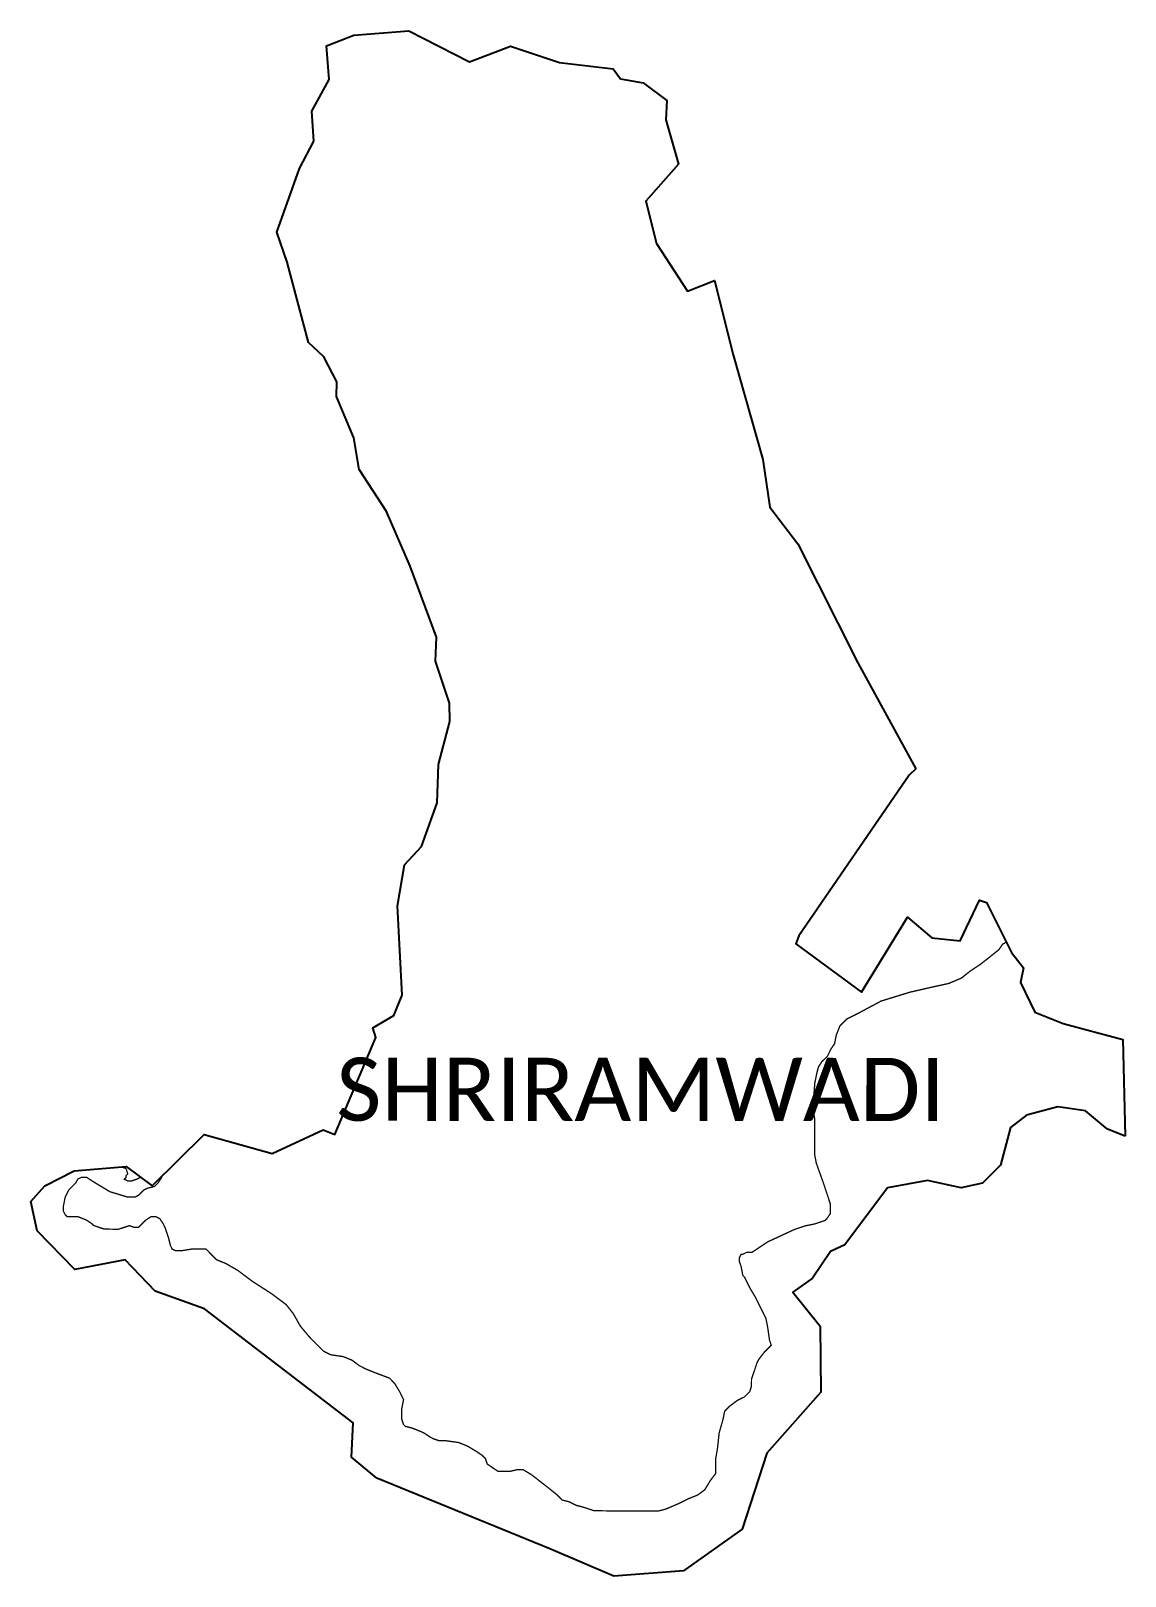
# Model space of a CAD drawing. Header units: metres. Extents: x 341425 to 343917, y 1761979 to 1765495.
import ezdxf

# ---------------------------------------------------------------- set-up
doc = ezdxf.new("R2010")
doc.units = ezdxf.units.M
for name, color, linetype in [('HAZARDS LINE', 1, 'Continuous'), ('village', 3, 'Continuous'), ('VILLAGE NAME', 250, 'Continuous')]:
    doc.layers.add(name, color=color, linetype=linetype)
doc.styles.get("Standard").update_dxf_attribs({"font": 'simplex.shx'})

msp = doc.modelspace()

# ---------------------------------------------------------------- linework, layer by layer
at = {"color": 3, "true_color": 0x00ff00, "flags": 128}
msp.add_lwpolyline([(342160.6, 1765485.7), (342285.5, 1765495.1)], dxfattribs=at)
at = {"layer": 'HAZARDS LINE', "lineweight": 18, "const_width": 3}
for points in [[(343645.8, 1763421.6), (343637.4, 1763416.6), (343629.2, 1763404.4), (343608.9, 1763388.2), (343588.5, 1763372.1), (343564.1, 1763355.9), (343543.8, 1763339.7), (343515.3, 1763327.6), (343478.7, 1763319.6), (343425.9, 1763307.5), (343360.9, 1763287.4), (343308, 1763259.1), (343283.6, 1763247), (343275.4, 1763238.9), (343267.3, 1763230.8), (343259.1, 1763210.5), (343255, 1763190.2), (343246.8, 1763178.1), (343238.7, 1763161.8), (343226.4, 1763149.7), (343218.3, 1763137.5), (343214.2, 1763121.3), (343210.1, 1763101), (343205.8, 1763044.1), (343209.8, 1763019.7), (343209.7, 1762991.3), (343209.7, 1762979.1), (343209.7, 1762958.8), (343209.6, 1762938.5), (343213.6, 1762918.2), (343229.7, 1762873.5), (343241.8, 1762836.9), (343245.8, 1762824.7), (343245.8, 1762812.5), (343245.8, 1762804.4), (343237.6, 1762792.2), (343233.5, 1762788.2), (343221.3, 1762784.1), (343209.1, 1762780.1), (343188.8, 1762776.1), (343164.4, 1762768), (343103.4, 1762739.8), (343079, 1762723.6), (343066.8, 1762715.5), (343054.6, 1762715.5), (343046.5, 1762711.5), (343042.4, 1762711.5), (343038.4, 1762703.4), (343038.3, 1762695.3), (343042.4, 1762683.1), (343046.4, 1762662.8), (343050.4, 1762658.7), (343062.5, 1762634.3), (343074.6, 1762613.9), (343086.8, 1762589.5), (343098.9, 1762565.1), (343102.9, 1762544.8), (343106.9, 1762516.4), (343110.9, 1762504.2), (343102.7, 1762496.1), (343094.6, 1762488), (343082.4, 1762471.8), (343078.3, 1762463.6), (343070.1, 1762439.3), (343066, 1762427.1), (343065.9, 1762410.9), (343061.9, 1762398.7), (343049.6, 1762386.5), (343033.4, 1762378.5), (343017.1, 1762366.3), (343004.9, 1762354.2), (343000.7, 1762333.9), (342992.5, 1762305.5), (342988.4, 1762268.9), (342984.2, 1762244.6), (342984.2, 1762224.3), (342984.2, 1762212.1), (342971.9, 1762195.9), (342959.7, 1762175.6), (342943.4, 1762163.4), (342923.1, 1762155.4), (342898.7, 1762143.3), (342870.2, 1762131.2), (342854, 1762127.1), (342829.6, 1762127.2), (342805.2, 1762127.3), (342780.8, 1762127.3), (342756.5, 1762127.4), (342728.1, 1762127.5), (342707.7, 1762127.6), (342683.4, 1762135.8), (342667.2, 1762139.9), (342650.9, 1762148), (342634.7, 1762152.1), (342622.6, 1762164.4), (342602.3, 1762180.7), (342565.8, 1762209.2), (342545.6, 1762221.4), (342533.4, 1762221.5), (342517.1, 1762217.5), (342504.9, 1762217.5), (342488.7, 1762217.5), (342476.5, 1762225.7), (342464.4, 1762233.9), (342460.3, 1762246.1), (342452.2, 1762254.2), (342440.1, 1762262.4), (342419.8, 1762274.6), (342399.5, 1762282.8), (342371.1, 1762286.9), (342354.9, 1762287), (342342.7, 1762291.1), (342334.6, 1762295.2), (342322.4, 1762303.3), (342314.3, 1762307.4), (342294, 1762315.6), (342277.8, 1762319.7), (342273.7, 1762323.8), (342269.7, 1762336), (342269.7, 1762344.1), (342269.8, 1762360.3), (342273.9, 1762380.6), (342265.8, 1762396.9), (342253.7, 1762417.2), (342241.6, 1762429.5), (342209.1, 1762441.7), (342188.8, 1762449.9), (342172.6, 1762458.1), (342156.4, 1762470.3), (342136.1, 1762478.5), (342107.7, 1762482.7), (342091.5, 1762490.8), (342079.3, 1762503), (342059.1, 1762523.4), (342038.8, 1762547.8), (342022.7, 1762576.3), (342006.5, 1762596.7), (341990.3, 1762608.9), (341974.1, 1762621.1), (341929.5, 1762649.7), (341897, 1762674.2), (341868.7, 1762690.5), (341848.4, 1762698.7), (341836.2, 1762710.9), (341824.1, 1762723.1), (341807.8, 1762723.2), (341791.6, 1762723.2), (341767.2, 1762719.2), (341755, 1762719.3), (341746.9, 1762723.3), (341742.9, 1762731.5), (341738.9, 1762747.7), (341730.8, 1762772.1), (341726.8, 1762780.3), (341718.7, 1762792.5), (341710.6, 1762796.6), (341698.4, 1762796.6), (341686.2, 1762788.5), (341678, 1762780.4), (341669.9, 1762772.3), (341661.8, 1762772.3), (341649.6, 1762776.4), (341637.4, 1762772.4), (341625.2, 1762768.4), (341613, 1762768.4), (341592.7, 1762768.5), (341568.4, 1762776.7), (341564.3, 1762780.7), (341552.2, 1762788.9), (341531.9, 1762797.1), (341515.6, 1762797.1), (341507.5, 1762797.1), (341503.5, 1762801.2), (341499.4, 1762809.3), (341499.5, 1762821.5), (341503.6, 1762841.8), (341511.8, 1762858.1), (341528, 1762874.3), (341532.1, 1762882.4), (341540.3, 1762886.4), (341552.4, 1762886.4), (341564.6, 1762878.2), (341605.1, 1762853.7), (341645.7, 1762841.4), (341662, 1762841.4), (341670.1, 1762845.4), (341674.2, 1762849.5), (341678.3, 1762853.5), (341682.3, 1762857.6), (341690.5, 1762861.6), (341706.7, 1762865.6), (341714.9, 1762873.7), (341723, 1762885.9), (341723, 1762888.3)], [(341675.6, 1762886.3), (341674.3, 1762886), (341666.1, 1762882), (341654, 1762878), (341645.8, 1762878), (341637.7, 1762882.1), (341641.8, 1762886.1), (341641.8, 1762890.2), (341645.9, 1762894.2), (341641.9, 1762906.4), (341630.9, 1762910.1)]]:
    msp.add_lwpolyline(points, dxfattribs=at)
at = {"layer": 'village', "color": 3, "true_color": 0x00ff00}
for points in [[(342285.5, 1765495.1, 0), (342424.1, 1765425, 0), (342517.4, 1765460.2, 0), (342628.9, 1765423.4, 0), (342750.7, 1765408.5, 0), (342767.7, 1765386.1, 0), (342819, 1765376.8, 0), (342873.5, 1765336.8, 0), (342871.2, 1765292.6, 0), (342899.9, 1765191.9, 0), (342825.3, 1765108, 0), (342849.7, 1765011.2, 0), (342920.6, 1764903, 0), (342982, 1764927.1, 0), (343024.4, 1764758.3, 0), (343091.8, 1764519.5, 0), (343108.1, 1764411.6, 0), (343171.7, 1764327.8, 0), (343308.3, 1764057.1, 0), (343440.3, 1763815.6, 0), (343424.9, 1763801.2, 0), (343174.1, 1763435.8, 0), (343166.6, 1763417.7, 0), (343316.5, 1763307.9, 0), (343420.8, 1763478.1, 0), (343476.8, 1763431.3, 0), (343541.3, 1763424.6, 0), (343584.9, 1763517.3, 0), (343600.9, 1763511.7, 0), (343657.7, 1763397.8, 0), (343685, 1763363, 0), (343678.1, 1763329.4, 0), (343710.9, 1763262.4, 0), (343775.5, 1763236.3, 0), (343911.5, 1763200.3, 0), (343916.6, 1762980.1, 0)], [(343916.6, 1762980.1, 0), (343876.8, 1762996.1, 0), (343826.3, 1763037.5, 0), (343763.8, 1763046.9, 0), (343692.1, 1763028.2, 0), (343655.9, 1762999.5, 0), (343632.8, 1762914.4, 0), (343591.7, 1762873.3, 0), (343543, 1762862.2, 0), (343466.9, 1762879.2, 0), (343375.9, 1762862.7, 0), (343278.5, 1762732.4, 0), (343245.6, 1762717.8, 0), (343204.7, 1762656.8, 0), (343160.3, 1762625, 0), (343222.5, 1762547.4, 0), (343224.2, 1762397.4, 0), (343100.9, 1762259, 0), (343044.4, 1762085.6, 0), (342911, 1761990.9, 0), (342752.4, 1761979, 0), (342606.9, 1762041.1, 0), (342212.8, 1762201.5, 0), (342155, 1762249.9, 0), (342159.3, 1762327.8, 0), (341820.9, 1762587.4, 0), (341708.5, 1762627.3, 0), (341640.1, 1762698.7, 0), (341525, 1762677, 0), (341439.3, 1762764.3, 0), (341425.3, 1762831.3, 0), (341457.3, 1762866.8, 0), (341523.6, 1762901.1, 0), (341642.3, 1762911.1, 0), (341701.4, 1762867.1, 0), (341820.2, 1762983.8, 0), (341975, 1762940.8, 0), (342090.9, 1762994.2, 0), (342117.1, 1762984.1, 0), (342210.4, 1763204.9, 0), (342204.2, 1763226.8, 0), (342251.4, 1763254.6, 0), (342270.7, 1763300.9, 0), (342259.8, 1763503.8, 0), (342275.7, 1763597.7, 0), (342314.4, 1763639, 0), (342350.3, 1763738.4, 0), (342353.6, 1763825.5, 0), (342379.2, 1763923.4, 0), (342378.2, 1763965, 0), (342346.4, 1764061.2, 0), (342348.5, 1764115.8, 0), (342288.7, 1764276.8, 0), (342234.9, 1764401.1, 0), (342172.4, 1764496.9, 0), (342160.3, 1764569.4, 0), (342121, 1764662.9, 0), (342121.8, 1764696.3, 0), (342092.4, 1764753.1, 0), (342057.5, 1764786.2, 0), (342008.7, 1764968.5, 0), (341985.1, 1765037.2, 0), (342037.1, 1765181.6, 0), (342069.4, 1765244.4, 0), (342065.2, 1765312.2, 0), (342104.3, 1765384.4, 0), (342098.4, 1765460.9, 0), (342160.6, 1765485.7, 0)]]:
    msp.add_polyline3d(points, dxfattribs=at)

# ---------------------------------------------------------------- texts
at = {"layer": 'VILLAGE NAME', "insert": (342120.6, 1763158.7), "char_height": 143.7, "attachment_point": 1, "rotation": 359.9793}
msp.add_mtext_dynamic_manual_height_columns('{\\fCalibri|b0|i0|c0|p34;SHRIRAMWADI}', width=1418, gutter_width=718.5, heights=[0], dxfattribs=at)

doc.saveas('drawing.dxf')
